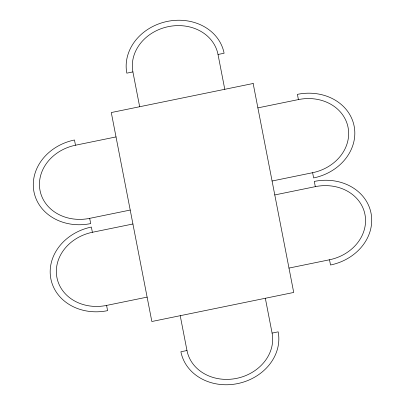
<?xml version="1.0" encoding="UTF-8"?>
<svg xmlns="http://www.w3.org/2000/svg" width="405" height="405" viewBox="0 0 405 405"><rect width="100%" height="100%" fill="white"/><g stroke="black" fill="none" stroke-linecap="round" stroke-linejoin="round"><path stroke-width="0.61" d="M132.906 71.908L126.826 73.153A49.653 42.56 -13.2 0 1 167.351 21.404A49.653 42.56 -13.2 0 1 224.102 53.237L218.022 54.483A43.446 37.245 -13.2 0 0 168.364 26.629A43.446 37.245 -13.2 0 0 132.906 71.908L139.664 106.733M130.218 210.058L89.682 218.356A43.446 37.245 -13.2 0 1 40.029 190.502A43.446 37.245 -13.2 0 1 75.487 145.223L116.022 136.92M257.884 107.877L298.419 99.579A43.446 37.245 -13.2 0 1 348.072 127.433A43.446 37.245 -13.2 0 1 312.614 172.712L272.079 181.01M147.116 297.123L106.581 305.421A43.446 37.245 -13.2 0 1 56.928 277.567A43.446 37.245 -13.2 0 1 92.386 232.288L132.921 223.99M274.782 194.942L315.318 186.644A43.446 37.245 -13.2 0 1 364.971 214.498A43.446 37.245 -13.2 0 1 329.513 259.777L288.978 268.08M186.978 350.517L180.898 351.763A49.653 42.56 -13.2 0 0 237.649 383.596A49.653 42.56 -13.2 0 0 278.174 331.847L272.094 333.092A43.446 37.245 -13.2 0 1 236.636 378.371A43.446 37.245 -13.2 0 1 186.978 350.517L180.22 315.692M298.419 99.579L297.407 94.355A49.653 42.56 -13.2 0 1 354.152 126.188A49.653 42.56 -13.2 0 1 313.627 177.937L312.614 172.712M315.318 186.644L314.3 181.42A49.653 42.56 -13.2 0 1 371.051 213.253A49.653 42.56 -13.2 0 1 330.526 265.002L329.513 259.777M218.022 54.483L224.78 89.308M265.336 298.267L272.094 333.092M75.487 145.223L74.474 139.998A49.653 42.56 -13.2 0 0 33.949 191.747A49.653 42.56 -13.2 0 0 90.7 223.58L89.682 218.356M92.386 232.288L91.373 227.063A49.653 42.56 -13.2 0 0 50.848 278.812A49.653 42.56 -13.2 0 0 107.593 310.645L106.581 305.421M253.155 83.496L111.289 112.544L151.845 321.504L293.711 292.456L253.155 83.496"/></g></svg>
